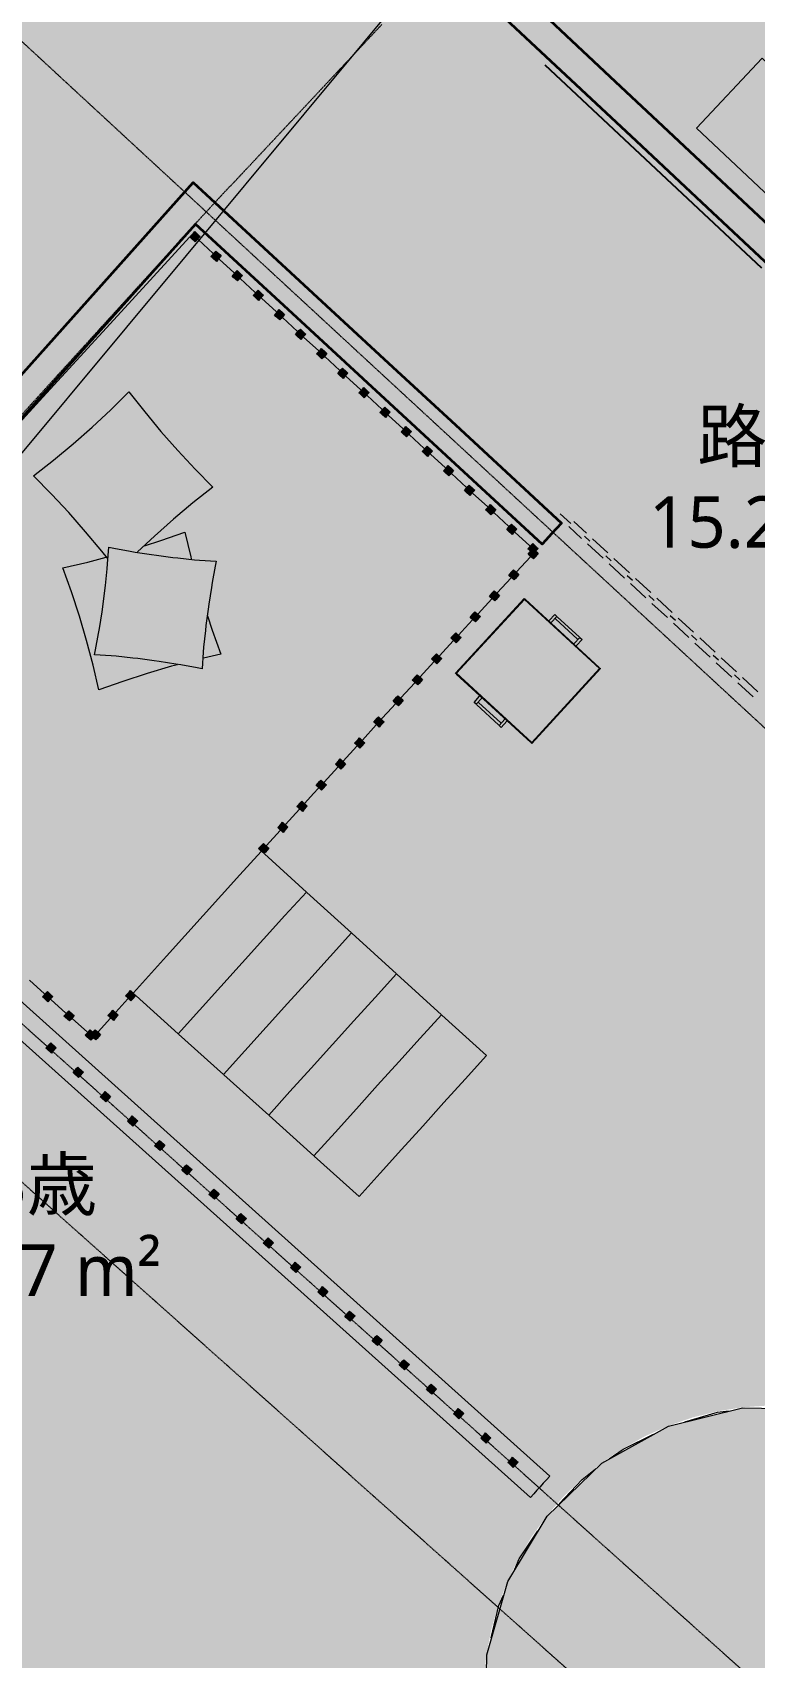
# Model space of a CAD drawing. Header units: millimetres. Extents: x -31757 to 121236, y -27283 to 63658.
# Drawn here: x 52747 to 55714, y 35405 to 42081 of the extents above; entities that cross this region are included whole.
import ezdxf

# ---------------------------------------------------------------- set-up
doc = ezdxf.new("R2010")
doc.units = ezdxf.units.MM
doc.linetypes.add('DASHDOT', pattern=[3.556, 2.54, -0.508, 0, -0.508])
doc.linetypes.add('PHANTOM', pattern=[6.35, 3.175, -0.635, 0.635, -0.635, 0.635, -0.635])
for name, color, linetype, lineweight in [('01_切断（構造・壁）', 7, 'Continuous', 35), ('02_切断（家具）', 8, 'Continuous', 18), ('06_部屋の色', 8, 'Continuous', 0), ('07_切断（建具）', 7, 'Continuous', 18), ('10_見えがかり', 7, 'Continuous', 13), ('11_見えがかり（家具）', 8, 'Continuous', 9), ('20_上部（屋根の外形・梁）', 8, 'PHANTOM', 9), ('40_通り芯', 1, 'DASHDOT', 9), ('50_寸法', 3, 'Continuous', 9), ('60_部屋名・面積', 7, 'Continuous', 13), ('70_断面の位置', 6, 'DASHDOT', 9)]:
    doc.layers.add(name, color=color, linetype=linetype, lineweight=lineweight)
doc.styles.add('JP', font='NotoSansCJKjp-Regular.otf')

msp = doc.modelspace()

# ---------------------------------------------------------------- hatches: boundary and pattern name
at = {"layer": '02_切断（家具）'}
for points in [[(53393.5, 41241.1), (53407.9, 41256.8), (53413.6, 41263), (53429.4, 41248.4), (53435.7, 41242.6), (53421.2, 41226.9), (53415.5, 41220.8), (53399.7, 41235.3)], [(53480.3, 41161), (53494.7, 41176.7), (53500.4, 41182.9), (53516.3, 41168.3), (53522.5, 41162.5), (53508, 41146.8), (53502.3, 41140.7), (53486.5, 41155.2)], [(53567.1, 41080.9), (53581.6, 41096.6), (53587.3, 41102.7), (53603.1, 41088.2), (53609.3, 41082.4), (53594.9, 41066.7), (53589.2, 41060.6), (53573.3, 41075.1)], [(53653.9, 41000.8), (53668.4, 41016.5), (53674.1, 41022.6), (53689.9, 41008), (53696.1, 41002.3), (53681.7, 40986.6), (53676, 40980.5), (53660.2, 40995)], [(53740.7, 40920.7), (53755.2, 40936.3), (53760.9, 40942.5), (53776.7, 40927.9), (53782.9, 40922.2), (53768.5, 40906.5), (53762.8, 40900.4), (53747, 40914.9)], [(53827.6, 40840.6), (53842, 40856.2), (53847.7, 40862.4), (53863.5, 40847.8), (53869.7, 40842.1), (53855.3, 40826.4), (53849.6, 40820.3), (53833.8, 40834.9)], [(53914.4, 40760.5), (53928.8, 40776.1), (53934.5, 40782.3), (53950.3, 40767.7), (53956.5, 40762), (53942.1, 40746.3), (53936.4, 40740.2), (53920.6, 40754.8)], [(54001.2, 40680.4), (54015.6, 40696), (54021.3, 40702.2), (54037.1, 40687.6), (54043.3, 40681.8), (54028.9, 40666.2), (54023.3, 40660.1), (54007.4, 40674.7)], [(54088, 40600.3), (54102.4, 40615.9), (54108.1, 40622.1), (54123.9, 40607.5), (54130.2, 40601.7), (54115.8, 40586.1), (54110.1, 40580), (54094.3, 40594.6)], [(54174.8, 40520.2), (54189.2, 40535.8), (54194.9, 40542), (54210.7, 40527.4), (54217, 40521.6), (54202.6, 40506), (54196.9, 40499.9), (54181.1, 40514.5)], [(54261.7, 40440.1), (54276, 40455.7), (54281.7, 40461.9), (54297.5, 40447.3), (54303.8, 40441.5), (54289.4, 40425.9), (54283.7, 40419.8), (54267.9, 40434.4)], [(54348.5, 40360), (54362.9, 40375.6), (54368.5, 40381.7), (54384.3, 40367.2), (54390.6, 40361.4), (54376.2, 40345.8), (54370.5, 40339.7), (54354.7, 40354.3)], [(54435.3, 40279.9), (54449.7, 40295.5), (54455.3, 40301.6), (54471.1, 40287), (54477.4, 40281.3), (54463, 40265.7), (54457.4, 40259.6), (54441.5, 40274.2)], [(54522.1, 40199.8), (54536.5, 40215.4), (54542.1, 40221.5), (54558, 40206.9), (54564.2, 40201.2), (54549.8, 40185.6), (54544.2, 40179.5), (54528.4, 40194.1)], [(54608.9, 40119.7), (54623.3, 40135.3), (54629, 40141.4), (54644.8, 40126.8), (54651, 40121.1), (54636.7, 40105.5), (54631, 40099.4), (54615.2, 40114)], [(54695.8, 40039.6), (54710.1, 40055.2), (54715.8, 40061.3), (54731.6, 40046.7), (54737.8, 40041), (54723.5, 40025.4), (54717.8, 40019.3), (54702, 40033.9)], [(53433.3, 39913.6), (53501.6, 39908.5), (53497.8, 39888.1), (53485, 39820.8), (53481.8, 39800.3), (53471, 39732.8), (53468.3, 39712.3), (53459.3, 39644.5), (53457.2, 39623.9), (53450.2, 39555.8), (53448.7, 39535.1), (53443.5, 39466.8), (53423.2, 39470.7), (53355.9, 39483.4), (53335.4, 39486.6), (53267.8, 39497.5), (53247.3, 39500.2), (53179.5, 39509.1), (53158.9, 39511.2), (53090.8, 39518.2), (53070.2, 39519.8), (53001.9, 39524.9), (53005.7, 39545.2), (53018.4, 39612.6), (53021.7, 39633), (53032.5, 39700.6), (53035.2, 39721.1), (53044.1, 39788.9), (53046.2, 39809.5), (53053.2, 39877.6), (53054.8, 39898.2), (53059.9, 39966.5), (53080.3, 39962.7), (53147.6, 39950), (53168.1, 39946.7), (53235.6, 39935.9), (53256.1, 39933.2), (53323.9, 39924.3), (53344.6, 39922.2), (53412.6, 39915.2)], [(54782.6, 39959.5), (54796.9, 39975.1), (54802.6, 39981.2), (54818.4, 39966.6), (54824.6, 39960.8), (54810.3, 39945.3), (54804.6, 39939.2), (54788.8, 39953.8)], [(54783.6, 39938.5), (54797.9, 39954.1), (54803.6, 39960.2), (54819.4, 39945.6), (54825.7, 39939.8), (54811.3, 39924.3), (54805.7, 39918.2), (54789.9, 39932.8)], [(54704.2, 39852.4), (54718.5, 39867.9), (54724.2, 39874), (54740, 39859.5), (54746.2, 39853.7), (54731.9, 39838.2), (54726.2, 39832), (54710.4, 39846.6)], [(54624.8, 39766.1), (54639.1, 39781.7), (54644.8, 39787.8), (54660.6, 39773.3), (54666.8, 39767.5), (54652.5, 39752), (54646.9, 39745.8), (54631, 39760.4)], [(54545.5, 39679.9), (54559.8, 39695.4), (54565.4, 39701.6), (54581.2, 39687), (54587.5, 39681.3), (54573.2, 39665.7), (54567.5, 39659.6), (54551.7, 39674.1)], [(54466.2, 39593.6), (54480.5, 39609.1), (54486.1, 39615.3), (54501.9, 39600.7), (54508.2, 39595), (54493.9, 39579.4), (54488.3, 39573.3), (54472.4, 39587.8)], [(54386.9, 39507.2), (54401.2, 39522.8), (54406.8, 39528.9), (54422.7, 39514.4), (54429, 39508.7), (54414.7, 39493.1), (54409, 39486.9), (54393.2, 39501.5)], [(54307.7, 39420.8), (54322, 39436.4), (54327.6, 39442.5), (54343.5, 39428), (54349.8, 39422.3), (54335.5, 39406.7), (54329.9, 39400.6), (54314, 39415.1)], [(54228.6, 39334.4), (54242.9, 39350), (54248.5, 39356.1), (54264.4, 39341.6), (54270.6, 39335.9), (54256.4, 39320.3), (54250.7, 39314.1), (54234.9, 39328.6)], [(54149.5, 39247.9), (54163.8, 39263.5), (54169.4, 39269.6), (54185.3, 39255.1), (54191.5, 39249.4), (54177.3, 39233.8), (54171.7, 39227.6), (54155.8, 39242.1)], [(54070.5, 39161.3), (54084.7, 39176.9), (54090.3, 39183.1), (54106.2, 39168.6), (54112.5, 39162.9), (54098.3, 39147.3), (54092.6, 39141.1), (54076.7, 39155.6)], [(53991.5, 39074.8), (54005.7, 39090.4), (54011.3, 39096.5), (54027.2, 39082), (54033.5, 39076.3), (54019.3, 39060.7), (54013.7, 39054.5), (53997.8, 39069)], [(53912.5, 38988.1), (53926.8, 39003.7), (53932.4, 39009.9), (53948.3, 38995.4), (53954.6, 38989.7), (53940.3, 38974.1), (53934.7, 38967.9), (53918.8, 38982.4)], [(53833.7, 38901.4), (53847.9, 38917.1), (53853.5, 38923.3), (53869.4, 38908.8), (53875.7, 38903.1), (53861.5, 38887.4), (53855.9, 38881.3), (53839.9, 38895.7)], [(53754.8, 38814.7), (53769, 38830.4), (53774.6, 38836.5), (53790.6, 38822.1), (53796.8, 38816.4), (53782.6, 38800.7), (53777, 38794.6), (53761.1, 38809)], [(53676, 38728), (53690.2, 38743.6), (53695.8, 38749.8), (53711.8, 38735.3), (53718.1, 38729.6), (53703.9, 38714), (53698.3, 38707.8), (53682.3, 38722.3)], [(52787.9, 38119.1), (52802.1, 38134.9), (52807.7, 38141.1), (52823.7, 38126.7), (52830, 38121), (52815.8, 38105.3), (52810.3, 38099.1), (52794.3, 38113.5)], [(53129.2, 38123), (53143.4, 38138.7), (53149, 38144.9), (53164.9, 38130.5), (53171.3, 38124.8), (53157.1, 38109.1), (53151.5, 38102.9), (53135.6, 38117.3)], [(52875.8, 38040.2), (52890, 38055.9), (52895.5, 38062.2), (52911.5, 38047.8), (52917.9, 38042.1), (52903.7, 38026.4), (52898.1, 38020.2), (52882.1, 38034.5)], [(53057, 38042.6), (53071.1, 38058.3), (53076.7, 38064.5), (53092.7, 38050.1), (53099, 38044.5), (53084.8, 38028.8), (53079.3, 38022.5), (53063.3, 38036.9)], [(52802, 37908.3), (52817.7, 37925.9), (52821.7, 37930.3), (52839.5, 37914.3), (52844, 37910.3), (52828.3, 37892.7), (52824.3, 37888.3), (52806.5, 37904.3)], [(52963.7, 37961.3), (52977.8, 37977), (52983.4, 37983.2), (52999.4, 37968.8), (53005.7, 37963.2), (52991.6, 37947.4), (52986, 37941.2), (52970, 37955.6)], [(52984.7, 37962.2), (52998.8, 37977.9), (53004.4, 37984.1), (53020.4, 37969.8), (53026.7, 37964.1), (53012.6, 37948.4), (53007, 37942.2), (52991, 37956.5)], [(52913.7, 37808.2), (52929.4, 37825.7), (52933.3, 37830.1), (52951.2, 37814.1), (52955.7, 37810.1), (52940, 37792.6), (52936, 37788.2), (52918.2, 37804.2)], [(53025.3, 37708), (53041, 37725.5), (53045, 37730), (53062.8, 37714), (53067.3, 37709.9), (53051.7, 37692.5), (53047.7, 37688), (53029.9, 37704)], [(53137, 37607.9), (53152.7, 37625.3), (53156.7, 37629.8), (53174.4, 37613.9), (53179, 37609.8), (53163.4, 37592.3), (53159.4, 37587.9), (53141.6, 37603.8)], [(53248.7, 37507.8), (53264.3, 37525.2), (53268.3, 37529.7), (53286.1, 37513.7), (53290.7, 37509.6), (53275.1, 37492.2), (53271, 37487.7), (53253.3, 37503.7)], [(53360.4, 37407.6), (53375.9, 37425), (53380, 37429.5), (53397.7, 37413.6), (53402.3, 37409.5), (53386.8, 37392.1), (53382.7, 37387.6), (53365, 37403.5)], [(53472, 37307.5), (53487.6, 37324.8), (53491.6, 37329.3), (53509.3, 37313.5), (53514, 37309.3), (53498.5, 37292), (53494.4, 37287.4), (53476.7, 37303.3)], [(53583.7, 37207.3), (53599.2, 37224.6), (53603.3, 37229.2), (53621, 37213.3), (53625.6, 37209.1), (53610.2, 37191.9), (53606.1, 37187.3), (53588.4, 37203.1)], [(53695.4, 37107.2), (53710.8, 37124.4), (53715, 37129), (53732.6, 37113.2), (53737.3, 37109), (53721.9, 37091.8), (53717.7, 37087.2), (53700.1, 37103)], [(53807.1, 37007.1), (53822.5, 37024.2), (53826.6, 37028.9), (53844.2, 37013.1), (53849, 37008.8), (53833.6, 36991.6), (53829.4, 36987), (53811.8, 37002.8)], [(53918.8, 36906.9), (53934.1, 36924), (53938.3, 36928.7), (53955.9, 36912.9), (53960.6, 36908.7), (53945.3, 36891.5), (53941.1, 36886.9), (53923.5, 36902.6)], [(54030.4, 36806.8), (54045.8, 36823.9), (54050, 36828.5), (54067.5, 36812.8), (54072.3, 36808.5), (54057, 36791.4), (54052.8, 36786.7), (54035.2, 36802.5)], [(54142.1, 36706.6), (54157.4, 36723.7), (54161.6, 36728.4), (54179.1, 36712.7), (54183.9, 36708.3), (54168.7, 36691.3), (54164.4, 36686.6), (54146.9, 36702.3)], [(54253.8, 36606.5), (54269, 36623.5), (54273.3, 36628.2), (54290.7, 36612.6), (54295.6, 36608.2), (54280.4, 36591.2), (54276.1, 36586.5), (54258.6, 36602.1)], [(54365.5, 36506.3), (54380.7, 36523.3), (54384.9, 36528.1), (54402.4, 36512.4), (54407.3, 36508), (54392.1, 36491.1), (54387.8, 36486.3), (54370.4, 36501.9)], [(54477.1, 36406.2), (54492.3, 36423.1), (54496.6, 36427.9), (54514, 36412.3), (54518.9, 36407.9), (54503.8, 36391), (54499.5, 36386.2), (54482.1, 36401.8)], [(54588.8, 36306.1), (54603.9, 36322.9), (54608.3, 36327.7), (54625.6, 36312.2), (54630.6, 36307.7), (54615.5, 36290.9), (54611.1, 36286), (54593.8, 36301.6)], [(54700.5, 36205.9), (54715.6, 36222.7), (54719.9, 36227.6), (54737.3, 36212), (54742.3, 36207.6), (54727.2, 36190.7), (54722.8, 36185.9), (54705.5, 36201.4)]]:
    msp.add_hatch(color=8, dxfattribs=at).paths.add_polyline_path(points)
at = {"layer": '06_部屋の色', "true_color": 0xe9dfcf}
h = msp.add_hatch(color=8, dxfattribs=at)
h.paths.add_polyline_path([(41967, 30769.9), (42314.6, 31207.1), (42442.1, 31367.5), (42919.4, 31963.3), (43398.9, 32557.4), (43880.6, 33149.6), (44200.1, 33539.4), (44364.6, 33740.1), (44850.7, 34328.8), (45339, 34915.7), (45829.5, 35500.7), (46124.6, 35850), (46124.6, 35850), (46187.5, 35924.5), (46189.4, 35922.9), (47685.5, 37666.6), (47984.4, 38015), (47986, 38016.8), (48081.6, 38128.3), (48082, 38128.8), (48082, 38128.8), (48096.8, 38145.5), (48132, 38185.3), (48163.8, 38221.3), (48181.6, 38241.4), (49656.3, 39910.2), (49971.3, 40266.5), (49972.9, 40268.4), (50069.9, 40378.2), (50070.1, 40378.4), (50070.1, 40378.4), (50070.1, 40378.4), (50070.1, 40378.4), (50080.6, 40389.9), (50127.9, 40441.9), (50171.4, 40489.7), (51670.7, 42137.1), (51990.9, 42488.8), (51992.5, 42490.6), (52091.3, 42599.2), (52092, 42599.9), (52107, 42615.9), (52194.3, 42709), (52632.9, 43177), (52741.3, 43292.6), (52764.2, 43317.1), (54144.9, 44790.2), (54145, 44790.3), (54145, 44790.3), (54145, 44790.3), (56061.8, 46776.3), (56226.3, 46946.8), (56230.2, 46950.8), (56618.9, 47342), (56654.5, 47377.8), (56650.6, 47381.6), (57157.8, 47894.8), (57696.5, 48435.7), (58061.1, 48798.7), (58063.8, 48795.9), (58320.8, 49054.5), (58346.9, 49080.8), (58347.1, 49080.9), (60377.4, 51065), (60490.8, 51175.8), (60494.6, 51179.5), (60494.6, 51179.5), (60494.6, 51179.5), (60613.4, 51292.3), (60817.3, 51485.7), (60930.2, 51592.9), (60928.6, 51594.6), (61146.4, 51801.3), (61148, 51799.6), (61657.7, 52283.3), (61656.1, 52285), (62561.4, 53144.2), (62563, 53142.5), (62607.4, 53184.6), (62933.8, 52835.9), (62999, 52897.7), (62999, 52897.7), (62999, 52897.7), (62999, 52897.7), (63065.1, 52958.6), (62739, 53307.7), (62783.8, 53349), (62782.2, 53350.7), (64436.6, 54875.3), (64438.2, 54873.6), (64814.7, 55220.6), (64813.1, 55222.3), (64879.7, 55283), (66089.8, 53950.5), (65530.5, 53440.7), (64973.1, 52928.8), (64417.6, 52414.9), (63901.5, 51933.8), (63312.5, 51380.9), (62762.8, 50860.8), (62215, 50338.6), (61741.6, 49884), (61125.3, 49288.2), (60583.5, 48760), (60043.5, 48229.8), (59613.5, 47804.2), (58969.6, 47163.3), (58435.6, 46627), (57903.7, 46088.8), (57514.5, 45692.1), (57514.5, 45692.1), (57373.7, 45548.6), (56845.7, 45006.5), (56319.8, 44462.4), (55795.9, 43916.3), (55448, 43550.9), (55448, 43550.9), (55274, 43368.3), (54754.2, 42818.3), (54236.4, 42266.4), (53720.7, 41712.6), (53416.5, 41383.5), (53207, 41156.9), (52695.5, 40599.3), (52186, 40039.7), (51678.5, 39478.3), (51412.1, 39181.3), (51173.2, 38915), (50670, 38349.8), (50168.8, 37782.8), (49669.8, 37213.9), (49441.5, 36951.6), (49172.9, 36643.1), (48678.2, 36070.5), (48185.5, 35496.1), (47695.1, 34919.8), (47499.2, 34687.9), (47206.7, 34341.7), (46720.5, 33761.8), (46236.5, 33180.1), (45754.6, 32596.6), (45594.7, 32401.5), (45274.9, 32011.3), (44797.4, 31424.2), (44322.1, 30835.3), (43849, 30244.7), (43725.8, 30089.7), (43378.1, 29652.3), (43230, 29464.6), (42762.1, 29834.3), (42719.6, 29861.2), (42671.4, 29880.8), (42618.5, 29894.4), (42561.8, 29903), (42502.3, 29908.1), (42440.8, 29910.8), (42316.3, 29914), (42255.1, 29917.1), (42191.6, 29917.1), (42122.8, 29910.5), (42050.8, 29899.7), (41904.4, 29875.1), (41833.8, 29866.1), (41767.4, 29862.5), (41707.2, 29866.6), (41654.9, 29881), (41607.5, 29901.7), (41560.8, 29923.2), (41515.3, 29946.1), (41471, 29970.7), (41428.5, 29997.5), (41387.9, 30026.5), (40498.9, 28893.5), (41023.5, 29569.3), (41494.1, 30170.5)])
h.paths.add_polyline_path([(46390.4, 35759.4), (46284.4, 35849), (46279.2, 35843), (46218.2, 35770.8), (46335.8, 35671.4), (46341.8, 35678.4), (46402, 35749.6)], flags=0)
for points in [[(62128.1, 33329.2), (52090.4, 42600.1), (54143.9, 44791.1), (64044.9, 35374.3), (63086.5, 34351.7), (63112, 34327.8), (62153.8, 33305.4)], [(52090.4, 42600.1), (62128.1, 33329.2), (61184.7, 32292.7), (61210.6, 32269.2), (60267.5, 31232.9), (60241.4, 31256.3), (56694.5, 34437.3), (56741.1, 34490.9), (56802.8, 34575.7), (56856.7, 34665.5), (56902.7, 34759.8), (56940.3, 34857.6), (56969.2, 34958.4), (56989.2, 35061.3), (57000.1, 35165.5), (57001.9, 35270.4), (56994.6, 35374.9), (56978.2, 35478.5), (56952.9, 35580.2), (56918.7, 35679.3), (56876.1, 35775.1), (56825.3, 35866.8), (56766.7, 35953.7), (56700.7, 36035.1), (56627.9, 36110.5), (56548.8, 36179.3), (56463.9, 36240.9), (56374.1, 36294.9), (56279.9, 36340.9), (56182, 36378.5), (56081.2, 36407.3), (55978.3, 36427.4), (55874.1, 36438.3), (55769.3, 36440.1), (55664.7, 36432.8), (55561.1, 36416.4), (55459.4, 36391.1), (55360.3, 36356.9), (55264.5, 36314.3), (55172.9, 36263.5), (55086, 36204.9), (55004.5, 36138.9), (54929.1, 36066.1), (54906.9, 36040.5), (50069.1, 40379.3)], [(53867.9, 41871.1), (54057.7, 42075), (54158.8, 42183.4), (54265.8, 42297.8), (54336.9, 42373.8), (54393.3, 42434.1), (54425.8, 42468.8), (55994.5, 40998.5), (56008, 41012.8), (56021.4, 41027.2), (56034.8, 41041.5), (56764.2, 40357.4), (56750.9, 40343.2), (56737.5, 40328.9), (56724.2, 40314.7), (56906.6, 40143.7), (59360.4, 39829.4), (62983.4, 36383.6), (62806.8, 36197.7), (62778.9, 36168.3), (62676.7, 36060.4), (62574.6, 35952.4), (62472.5, 35844.4), (62406.8, 35774.6), (62013.9, 35356.8), (58365.8, 38776), (55911.6, 39072.1), (53412.8, 41380), (53524, 41500.2), (53625.5, 41610), (53732, 41724.8), (53838.6, 41839.6)], [(50069.1, 40379.3), (54906.9, 36040.5), (54860.3, 35986.9), (54798.7, 35902.1), (54744.7, 35812.3), (54698.7, 35718.1), (54661.2, 35620.2), (54632.3, 35519.4), (54612.3, 35416.5), (54601.3, 35312.3), (54599.5, 35207.5), (54606.8, 35102.9), (54623.2, 34999.3), (54648.6, 34897.6), (54682.7, 34798.5), (54725.3, 34702.7), (54776.1, 34611.1), (54834.8, 34524.1), (54900.7, 34442.7), (54973.6, 34367.3), (55052.7, 34298.5), (55137.5, 34236.9), (55227.3, 34182.9), (55321.6, 34136.9), (55419.4, 34099.4), (55520.2, 34070.5), (55623.1, 34050.5), (55727.4, 34039.5), (55832.2, 34037.7), (55936.7, 34045), (56040.3, 34061.4), (56142, 34086.7), (56241.1, 34120.9), (56336.9, 34163.5), (56428.6, 34214.3), (56515.5, 34273), (56597, 34338.9), (56672.4, 34411.8), (56694.5, 34437.3), (60241.4, 31256.3), (59313.4, 30206.1), (59339.6, 30182.9), (58411.7, 29133), (48080.6, 38129.2)]]:
    msp.add_hatch(color=8, dxfattribs=at).paths.add_polyline_path(points)
at = {"layer": '06_部屋の色', "true_color": 0xd9d3ec}
msp.add_hatch(color=8, dxfattribs=at).paths.add_polyline_path([(54935.6, 43011.1), (55447.4, 43551.3), (56896.6, 42172.9), (56389.8, 41638.1), (55885, 41101.4), (54425.7, 42469.1)])
at = {"layer": '06_部屋の色', "true_color": 0x9fcb84}
h = msp.add_hatch(color=8, dxfattribs=at)
h.paths.add_polyline_path([(50264, 37890.7), (50471.4, 38125.6), (50679.1, 38360.2), (50887.3, 38594.4), (51095.8, 38828.3), (51304.6, 39061.9), (51408.5, 39177.8), (51513.8, 39295.2), (51723.4, 39528.1), (51933.3, 39760.7), (52143.6, 39993), (52354.2, 40225), (52565.2, 40456.7), (52776.6, 40688), (52988.3, 40919), (53200.4, 41149.7), (53412.8, 41380), (59946.6, 35345.3), (61052.7, 34323.6), (60851.1, 34105.1), (60649.9, 33886.2), (60449, 33667), (60248.5, 33447.5), (60048.2, 33227.7), (59848.4, 33007.6), (59648.8, 32787.2), (59449.6, 32566.4), (59250.8, 32345.4), (59154.2, 32237.7), (59150.9, 32234), (59052.3, 32124.1), (58854.1, 31902.4), (58656.3, 31680.5), (58458.8, 31458.2), (58261.6, 31235.6), (58064.8, 31012.8), (57868.4, 30789.6), (57672.3, 30566.1), (57476.5, 30342.4), (57281.1, 30118.3), (53359.5, 33533.2), (49438, 36948), (49643.9, 37184.2), (49850.2, 37420), (50056.9, 37655.5)])
h.paths.add_polyline_path([(54860.3, 35986.9), (54798.7, 35902.1), (54744.7, 35812.3), (54698.7, 35718.1), (54661.2, 35620.2), (54632.3, 35519.4), (54612.3, 35416.5), (54601.3, 35312.3), (54599.5, 35207.5), (54606.8, 35102.9), (54623.2, 34999.3), (54648.6, 34897.6), (54682.7, 34798.5), (54725.3, 34702.7), (54776.1, 34611.1), (54834.8, 34524.1), (54900.7, 34442.7), (54973.6, 34367.3), (55052.7, 34298.5), (55137.5, 34236.9), (55227.3, 34182.9), (55321.6, 34136.9), (55419.4, 34099.4), (55520.2, 34070.5), (55623.1, 34050.5), (55727.4, 34039.5), (55832.2, 34037.7), (55936.7, 34045), (56040.3, 34061.4), (56142, 34086.7), (56241.1, 34120.9), (56336.9, 34163.5), (56428.6, 34214.3), (56515.5, 34273), (56597, 34338.9), (56672.4, 34411.8), (56694.4, 34437.1), (56741.1, 34490.9), (56802.8, 34575.7), (56856.7, 34665.5), (56902.7, 34759.8), (56940.3, 34857.6), (56969.2, 34958.4), (56989.2, 35061.3), (57000.1, 35165.5), (57001.9, 35270.4), (56994.6, 35374.9), (56978.2, 35478.5), (56952.9, 35580.2), (56918.7, 35679.3), (56876.1, 35775.1), (56825.3, 35866.8), (56766.7, 35953.7), (56700.7, 36035.1), (56627.9, 36110.5), (56548.8, 36179.3), (56463.9, 36240.9), (56374.1, 36294.9), (56279.9, 36340.9), (56182, 36378.5), (56081.2, 36407.3), (55978.3, 36427.4), (55874.1, 36438.3), (55769.3, 36440.1), (55664.7, 36432.8), (55561.1, 36416.4), (55459.4, 36391.1), (55360.3, 36356.9), (55264.5, 36314.3), (55172.9, 36263.5), (55086, 36204.9), (55004.5, 36138.9), (54929.1, 36066.1), (54906.8, 36040.4)], flags=0)
msp.add_hatch(color=8, dxfattribs=at).paths.add_polyline_path([(55087, 36203.2), (55361, 36355.1), (55665, 36430.9), (55978.2, 36425.4), (56279.3, 36339.1), (56547.8, 36177.7), (56765.5, 35952.4), (56917.3, 35678.4), (56993.1, 35374.5), (56987.7, 35061.2), (56901.3, 34760.1), (56740, 34491.6), (56514.6, 34274), (56240.6, 34122.1), (55936.7, 34046.3), (55623.5, 34051.8), (55322.3, 34138.1), (55053.8, 34299.5), (54836.2, 34524.8), (54684.3, 34798.8), (54608.5, 35102.8), (54614, 35416), (54700.4, 35717.1), (54861.7, 35985.6)])

# ---------------------------------------------------------------- linework, layer by layer
at = {"layer": '01_切断（構造・壁）'}
for points in [[(55887.8, 41016.8), (55497.9, 41382.1), (55228.7, 41634.3), (54340.6, 42466.2)], [(54510.8, 42472), (55119.9, 41900.8), (55119.9, 41900.8)], [(55119.9, 41900.8), (55882.2, 41186), (56107, 41425), (56346.2, 41679.3), (56592.2, 41938.8), (56765.7, 42122)], [(52604.9, 40569), (53407.7, 41464.2), (53478.2, 41399.1), (54227.4, 40706.8), (54484.7, 40469), (54921.3, 40065.5), (54921.3, 40065.5), (54921.3, 40065.5), (54880, 40020.8), (54856.1, 39994.9), (54841.3, 39978.9), (54841.3, 39978.9), (54841.3, 39978.9), (54664.1, 40142.4), (54105.9, 40657.7), (53815, 40926.2), (53416.4, 41294.2), (51956.7, 39666.5), (50420, 37953.1), (49523.8, 36953.8), (53637.3, 33369.7)]]:
    msp.add_lwpolyline(points, dxfattribs=at)
at = {"layer": '02_切断（家具）'}
for points in [[(53393.5, 41241.1), (53407.9, 41256.8), (53413.6, 41263), (53429.4, 41248.4), (53435.7, 41242.6), (53421.2, 41226.9), (53415.5, 41220.8), (53399.7, 41235.3), (53393.5, 41241.1)], [(53480.3, 41161), (53494.7, 41176.7), (53500.4, 41182.9), (53516.3, 41168.3), (53522.5, 41162.5), (53508, 41146.8), (53502.3, 41140.7), (53486.5, 41155.2), (53480.3, 41161)], [(53567.1, 41080.9), (53581.6, 41096.6), (53587.3, 41102.7), (53603.1, 41088.2), (53609.3, 41082.4), (53594.9, 41066.7), (53589.2, 41060.6), (53573.3, 41075.1), (53567.1, 41080.9)], [(53653.9, 41000.8), (53668.4, 41016.5), (53674.1, 41022.6), (53689.9, 41008), (53696.1, 41002.3), (53681.7, 40986.6), (53676, 40980.5), (53660.2, 40995), (53653.9, 41000.8)], [(53740.7, 40920.7), (53755.2, 40936.3), (53760.9, 40942.5), (53776.7, 40927.9), (53782.9, 40922.2), (53768.5, 40906.5), (53762.8, 40900.4), (53747, 40914.9), (53740.7, 40920.7)], [(53827.6, 40840.6), (53842, 40856.2), (53847.7, 40862.4), (53863.5, 40847.8), (53869.7, 40842.1), (53855.3, 40826.4), (53849.6, 40820.3), (53833.8, 40834.9), (53827.6, 40840.6)], [(53914.4, 40760.5), (53928.8, 40776.1), (53934.5, 40782.3), (53950.3, 40767.7), (53956.5, 40762), (53942.1, 40746.3), (53936.4, 40740.2), (53920.6, 40754.8), (53914.4, 40760.5)], [(54001.2, 40680.4), (54015.6, 40696), (54021.3, 40702.2), (54037.1, 40687.6), (54043.3, 40681.8), (54028.9, 40666.2), (54023.3, 40660.1), (54007.4, 40674.7), (54001.2, 40680.4)], [(54088, 40600.3), (54102.4, 40615.9), (54108.1, 40622.1), (54123.9, 40607.5), (54130.2, 40601.7), (54115.8, 40586.1), (54110.1, 40580), (54094.3, 40594.6), (54088, 40600.3)], [(54174.8, 40520.2), (54189.2, 40535.8), (54194.9, 40542), (54210.7, 40527.4), (54217, 40521.6), (54202.6, 40506), (54196.9, 40499.9), (54181.1, 40514.5), (54174.8, 40520.2)], [(54261.7, 40440.1), (54276, 40455.7), (54281.7, 40461.9), (54297.5, 40447.3), (54303.8, 40441.5), (54289.4, 40425.9), (54283.7, 40419.8), (54267.9, 40434.4), (54261.7, 40440.1)], [(54348.5, 40360), (54362.9, 40375.6), (54368.5, 40381.7), (54384.3, 40367.2), (54390.6, 40361.4), (54376.2, 40345.8), (54370.5, 40339.7), (54354.7, 40354.3), (54348.5, 40360)], [(54435.3, 40279.9), (54449.7, 40295.5), (54455.3, 40301.6), (54471.1, 40287), (54477.4, 40281.3), (54463, 40265.7), (54457.4, 40259.6), (54441.5, 40274.2), (54435.3, 40279.9)], [(54522.1, 40199.8), (54536.5, 40215.4), (54542.1, 40221.5), (54558, 40206.9), (54564.2, 40201.2), (54549.8, 40185.6), (54544.2, 40179.5), (54528.4, 40194.1), (54522.1, 40199.8)], [(54608.9, 40119.7), (54623.3, 40135.3), (54629, 40141.4), (54644.8, 40126.8), (54651, 40121.1), (54636.7, 40105.5), (54631, 40099.4), (54615.2, 40114), (54608.9, 40119.7)], [(54695.8, 40039.6), (54710.1, 40055.2), (54715.8, 40061.3), (54731.6, 40046.7), (54737.8, 40041), (54723.5, 40025.4), (54717.8, 40019.3), (54702, 40033.9), (54695.8, 40039.6)], [(53433.3, 39913.6), (53501.6, 39908.5), (53497.8, 39888.1), (53485, 39820.8), (53481.8, 39800.3), (53471, 39732.8), (53468.3, 39712.3), (53459.3, 39644.5), (53457.2, 39623.9), (53450.2, 39555.8), (53448.7, 39535.1), (53443.5, 39466.8), (53423.2, 39470.7), (53355.9, 39483.4), (53335.4, 39486.6), (53267.8, 39497.5), (53247.3, 39500.2), (53179.5, 39509.1), (53158.9, 39511.2), (53090.8, 39518.2), (53070.2, 39519.8), (53001.9, 39524.9), (53005.7, 39545.2), (53018.4, 39612.6), (53021.7, 39633), (53032.5, 39700.6), (53035.2, 39721.1), (53044.1, 39788.9), (53046.2, 39809.5), (53053.2, 39877.6), (53054.8, 39898.2), (53059.9, 39966.5), (53080.3, 39962.7), (53147.6, 39950), (53168.1, 39946.7), (53235.6, 39935.9), (53256.1, 39933.2), (53323.9, 39924.3), (53344.6, 39922.2), (53412.6, 39915.2), (53433.3, 39913.6)], [(54782.6, 39959.5), (54796.9, 39975.1), (54802.6, 39981.2), (54818.4, 39966.6), (54824.6, 39960.8), (54810.3, 39945.3), (54804.6, 39939.2), (54788.8, 39953.8), (54782.6, 39959.5)], [(54783.6, 39938.5), (54797.9, 39954.1), (54803.6, 39960.2), (54819.4, 39945.6), (54825.7, 39939.8), (54811.3, 39924.3), (54805.7, 39918.2), (54789.9, 39932.8), (54783.6, 39938.5)], [(54704.2, 39852.4), (54718.5, 39867.9), (54724.2, 39874), (54740, 39859.5), (54746.2, 39853.7), (54731.9, 39838.2), (54726.2, 39832), (54710.4, 39846.6), (54704.2, 39852.4)], [(54624.8, 39766.1), (54639.1, 39781.7), (54644.8, 39787.8), (54660.6, 39773.3), (54666.8, 39767.5), (54652.5, 39752), (54646.9, 39745.8), (54631, 39760.4), (54624.8, 39766.1)], [(54545.5, 39679.9), (54559.8, 39695.4), (54565.4, 39701.6), (54581.2, 39687), (54587.5, 39681.3), (54573.2, 39665.7), (54567.5, 39659.6), (54551.7, 39674.1), (54545.5, 39679.9)], [(54466.2, 39593.6), (54480.5, 39609.1), (54486.1, 39615.3), (54501.9, 39600.7), (54508.2, 39595), (54493.9, 39579.4), (54488.3, 39573.3), (54472.4, 39587.8), (54466.2, 39593.6)], [(54386.9, 39507.2), (54401.2, 39522.8), (54406.8, 39528.9), (54422.7, 39514.4), (54429, 39508.7), (54414.7, 39493.1), (54409, 39486.9), (54393.2, 39501.5), (54386.9, 39507.2)], [(54307.7, 39420.8), (54322, 39436.4), (54327.6, 39442.5), (54343.5, 39428), (54349.8, 39422.3), (54335.5, 39406.7), (54329.9, 39400.6), (54314, 39415.1), (54307.7, 39420.8)], [(54228.6, 39334.4), (54242.9, 39350), (54248.5, 39356.1), (54264.4, 39341.6), (54270.6, 39335.9), (54256.4, 39320.3), (54250.7, 39314.1), (54234.9, 39328.6), (54228.6, 39334.4)], [(54149.5, 39247.9), (54163.8, 39263.5), (54169.4, 39269.6), (54185.3, 39255.1), (54191.5, 39249.4), (54177.3, 39233.8), (54171.7, 39227.6), (54155.8, 39242.1), (54149.5, 39247.9)], [(54070.5, 39161.3), (54084.7, 39176.9), (54090.3, 39183.1), (54106.2, 39168.6), (54112.5, 39162.9), (54098.3, 39147.3), (54092.6, 39141.1), (54076.7, 39155.6), (54070.5, 39161.3)], [(53991.5, 39074.8), (54005.7, 39090.4), (54011.3, 39096.5), (54027.2, 39082), (54033.5, 39076.3), (54019.3, 39060.7), (54013.7, 39054.5), (53997.8, 39069), (53991.5, 39074.8)], [(53912.5, 38988.1), (53926.8, 39003.7), (53932.4, 39009.9), (53948.3, 38995.4), (53954.6, 38989.7), (53940.3, 38974.1), (53934.7, 38967.9), (53918.8, 38982.4), (53912.5, 38988.1)], [(53833.7, 38901.4), (53847.9, 38917.1), (53853.5, 38923.3), (53869.4, 38908.8), (53875.7, 38903.1), (53861.5, 38887.4), (53855.9, 38881.3), (53839.9, 38895.7), (53833.7, 38901.4)], [(53754.8, 38814.7), (53769, 38830.4), (53774.6, 38836.5), (53790.6, 38822.1), (53796.8, 38816.4), (53782.6, 38800.7), (53777, 38794.6), (53761.1, 38809), (53754.8, 38814.7)], [(53676, 38728), (53690.2, 38743.6), (53695.8, 38749.8), (53711.8, 38735.3), (53718.1, 38729.6), (53703.9, 38714), (53698.3, 38707.8), (53682.3, 38722.3), (53676, 38728)], [(52787.9, 38119.1), (52802.1, 38134.9), (52807.7, 38141.1), (52823.7, 38126.7), (52830, 38121), (52815.8, 38105.3), (52810.3, 38099.1), (52794.3, 38113.5), (52787.9, 38119.1)], [(53129.2, 38123), (53143.4, 38138.7), (53149, 38144.9), (53164.9, 38130.5), (53171.3, 38124.8), (53157.1, 38109.1), (53151.5, 38102.9), (53135.6, 38117.3), (53129.2, 38123)], [(52875.8, 38040.2), (52890, 38055.9), (52895.5, 38062.2), (52911.5, 38047.8), (52917.9, 38042.1), (52903.7, 38026.4), (52898.1, 38020.2), (52882.1, 38034.5), (52875.8, 38040.2)], [(53057, 38042.6), (53071.1, 38058.3), (53076.7, 38064.5), (53092.7, 38050.1), (53099, 38044.5), (53084.8, 38028.8), (53079.3, 38022.5), (53063.3, 38036.9), (53057, 38042.6)], [(52802, 37908.3), (52817.7, 37925.9), (52821.7, 37930.3), (52839.5, 37914.3), (52844, 37910.3), (52828.3, 37892.7), (52824.3, 37888.3), (52806.5, 37904.3), (52802, 37908.3)], [(52963.7, 37961.3), (52977.8, 37977), (52983.4, 37983.2), (52999.4, 37968.8), (53005.7, 37963.2), (52991.6, 37947.4), (52986, 37941.2), (52970, 37955.6), (52963.7, 37961.3)], [(52984.7, 37962.2), (52998.8, 37977.9), (53004.4, 37984.1), (53020.4, 37969.8), (53026.7, 37964.1), (53012.6, 37948.4), (53007, 37942.2), (52991, 37956.5), (52984.7, 37962.2)], [(52913.7, 37808.2), (52929.4, 37825.7), (52933.3, 37830.1), (52951.2, 37814.1), (52955.7, 37810.1), (52940, 37792.6), (52936, 37788.2), (52918.2, 37804.2), (52913.7, 37808.2)], [(53025.3, 37708), (53041, 37725.5), (53045, 37730), (53062.8, 37714), (53067.3, 37709.9), (53051.7, 37692.5), (53047.7, 37688), (53029.9, 37704), (53025.3, 37708)], [(53137, 37607.9), (53152.7, 37625.3), (53156.7, 37629.8), (53174.4, 37613.9), (53179, 37609.8), (53163.4, 37592.3), (53159.4, 37587.9), (53141.6, 37603.8), (53137, 37607.9)], [(53248.7, 37507.8), (53264.3, 37525.2), (53268.3, 37529.7), (53286.1, 37513.7), (53290.7, 37509.6), (53275.1, 37492.2), (53271, 37487.7), (53253.3, 37503.7), (53248.7, 37507.8)], [(53360.4, 37407.6), (53375.9, 37425), (53380, 37429.5), (53397.7, 37413.6), (53402.3, 37409.5), (53386.8, 37392.1), (53382.7, 37387.6), (53365, 37403.5), (53360.4, 37407.6)], [(53472, 37307.5), (53487.6, 37324.8), (53491.6, 37329.3), (53509.3, 37313.5), (53514, 37309.3), (53498.5, 37292), (53494.4, 37287.4), (53476.7, 37303.3), (53472, 37307.5)], [(53583.7, 37207.3), (53599.2, 37224.6), (53603.3, 37229.2), (53621, 37213.3), (53625.6, 37209.1), (53610.2, 37191.9), (53606.1, 37187.3), (53588.4, 37203.1), (53583.7, 37207.3)], [(53695.4, 37107.2), (53710.8, 37124.4), (53715, 37129), (53732.6, 37113.2), (53737.3, 37109), (53721.9, 37091.8), (53717.7, 37087.2), (53700.1, 37103), (53695.4, 37107.2)], [(53807.1, 37007.1), (53822.5, 37024.2), (53826.6, 37028.9), (53844.2, 37013.1), (53849, 37008.8), (53833.6, 36991.6), (53829.4, 36987), (53811.8, 37002.8), (53807.1, 37007.1)], [(53918.8, 36906.9), (53934.1, 36924), (53938.3, 36928.7), (53955.9, 36912.9), (53960.6, 36908.7), (53945.3, 36891.5), (53941.1, 36886.9), (53923.5, 36902.6), (53918.8, 36906.9)], [(54030.4, 36806.8), (54045.8, 36823.9), (54050, 36828.5), (54067.5, 36812.8), (54072.3, 36808.5), (54057, 36791.4), (54052.8, 36786.7), (54035.2, 36802.5), (54030.4, 36806.8)], [(54142.1, 36706.6), (54157.4, 36723.7), (54161.6, 36728.4), (54179.1, 36712.7), (54183.9, 36708.3), (54168.7, 36691.3), (54164.4, 36686.6), (54146.9, 36702.3), (54142.1, 36706.6)], [(54253.8, 36606.5), (54269, 36623.5), (54273.3, 36628.2), (54290.7, 36612.6), (54295.6, 36608.2), (54280.4, 36591.2), (54276.1, 36586.5), (54258.6, 36602.1), (54253.8, 36606.5)], [(54365.5, 36506.3), (54380.7, 36523.3), (54384.9, 36528.1), (54402.4, 36512.4), (54407.3, 36508), (54392.1, 36491.1), (54387.8, 36486.3), (54370.4, 36501.9), (54365.5, 36506.3)], [(54477.1, 36406.2), (54492.3, 36423.1), (54496.6, 36427.9), (54514, 36412.3), (54518.9, 36407.9), (54503.8, 36391), (54499.5, 36386.2), (54482.1, 36401.8), (54477.1, 36406.2)], [(54588.8, 36306.1), (54603.9, 36322.9), (54608.3, 36327.7), (54625.6, 36312.2), (54630.6, 36307.7), (54615.5, 36290.9), (54611.1, 36286), (54593.8, 36301.6), (54588.8, 36306.1)], [(54700.5, 36205.9), (54715.6, 36222.7), (54719.9, 36227.6), (54737.3, 36212), (54742.3, 36207.6), (54727.2, 36190.7), (54722.8, 36185.9), (54705.5, 36201.4), (54700.5, 36205.9)]]:
    msp.add_lwpolyline(points, dxfattribs=at)
at = {"layer": '07_切断（建具）'}
for points in [[(54960, 40063.2), (54915.9, 40103.9)], [(55015, 40012.3), (55037.1, 39991.9)], [(55103.2, 39930.8), (55125.2, 39910.4)], [(55213.3, 39829), (55191.3, 39849.3)], [(55279.4, 39767.9), (55301.4, 39747.5)], [(55367.5, 39686.4), (55389.6, 39666.1)], [(55455.6, 39605), (55477.7, 39584.6)], [(55543.8, 39523.5), (55565.8, 39503.2)], [(55631.9, 39442.1), (55653.9, 39421.7)]]:
    msp.add_lwpolyline(points, dxfattribs=at)
at = {"layer": '10_見えがかり'}
for points in [[(54971.4, 40072.6), (55023.6, 40024.4)], [(55003.6, 40002.8), (54951.4, 40051)], [(55048.5, 40001.4), (55111.7, 39943)], [(55091.7, 39921.4), (55028.5, 39979.7)], [(55179.8, 39839.9), (55116.7, 39898.3)], [(55136.7, 39919.9), (55199.8, 39861.5)], [(55268, 39758.5), (55204.8, 39816.8)], [(55224.8, 39838.4), (55287.9, 39780)], [(55356.1, 39677), (55292.9, 39735.4)], [(55312.9, 39757), (55376, 39698.6)], [(55401, 39675.5), (55464.1, 39617.1)], [(55444.2, 39595.6), (55381, 39653.9)], [(55489.1, 39594), (55552.3, 39535.7)], [(55532.3, 39514.1), (55469.2, 39572.5)], [(55620.5, 39432.7), (55557.3, 39491)], [(55577.2, 39512.6), (55640.4, 39454.2)], [(55708.6, 39351.2), (55645.4, 39409.6)], [(55665.3, 39431.1), (55728.5, 39372.7)], [(55428.1, 36373.9), (55561.7, 36413.5), (55608, 36418.8)], [(55116.6, 36221.9), (55174.4, 36260.9), (55299.1, 36323.1)], [(54910.9, 36035.9), (55006.5, 36136.6), (55060.5, 36180.4)], [(54747.3, 35810.9), (54823.4, 35925.8)], [(54729, 35768.6), (54747.3, 35810.9)], [(54632.1, 35486.5), (54664, 35619.2), (54682.2, 35661.1)]]:
    msp.add_lwpolyline(points, dxfattribs=at)
at = {"layer": '11_見えがかり（家具）'}
for points in [[(55940.8, 41251.1), (55475.4, 41687.9), (55745.5, 41975.2), (56210.5, 41537.1)], [(52285.8, 40030.5), (52482.1, 40246.7), (52788.5, 40582.5), (53095.7, 40917.6), (53392.1, 41239.6)], [(53427.1, 41230.3), (53488.9, 41173.3)], [(53513.9, 41150.2), (53575.7, 41093.2)], [(53600.7, 41070.1), (53662.5, 41013.1)], [(53687.5, 40990), (53749.3, 40933)], [(53774.3, 40909.9), (53836.2, 40852.9)], [(53861.1, 40829.8), (53923, 40772.8)], [(53948, 40749.7), (54009.8, 40692.7)], [(54034.8, 40669.6), (54096.6, 40612.6)], [(52992.1, 40460), (53068.6, 40531.3), (53143.1, 40604.8), (53207.8, 40522.5), (53274.7, 40442.2), (53343.7, 40363.8), (53415, 40287.4), (53488.5, 40212.9), (53406.2, 40148.2), (53325.9, 40081.3), (53247.5, 40012.2), (53177.8, 39947.2)], [(54121.6, 40589.5), (54183.4, 40532.4)], [(53054.5, 39921), (53031.9, 39949.7), (52965, 40030), (52895.9, 40108.4), (52824.6, 40184.9), (52751.2, 40259.4), (52833.4, 40324.1), (52913.7, 40391), (52992.1, 40460)], [(54208.4, 40509.4), (54270.2, 40452.3)], [(54295.2, 40429.3), (54357, 40372.2)], [(54382, 40349.2), (54443.9, 40292.1)], [(54468.8, 40269.1), (54530.7, 40212)], [(54555.7, 40189), (54617.5, 40131.9)], [(54642.5, 40108.9), (54704.3, 40051.8)], [(53207.2, 39971.9), (53274.4, 39993.7), (53373, 40028.9), (53396.9, 39927), (53399.1, 39918.6)], [(54729.3, 40028.8), (54791.1, 39971.7)], [(52871.9, 39881.3), (52973.7, 39905.2), (53048.8, 39925)], [(54793.3, 39926.9), (54736.6, 39865.3)], [(53342, 39483.6), (53317.6, 39477.1), (53217.4, 39447.6), (53118, 39415.3), (53019.4, 39380.2), (52995.5, 39482.1), (52968.8, 39583.1), (52939.3, 39683.3), (52907, 39782.7), (52871.9, 39881.3)], [(54713.9, 39840.6), (54657.2, 39779.1)], [(54485, 39448.5), (54768.1, 39756.4), (54770.3, 39754.4), (54769.7, 39753.7)], [(54489.2, 39448.6), (54768.3, 39752.2), (55077.2, 39467.7), (54798.7, 39164.7), (54489.2, 39448.6)], [(54634.6, 39754.4), (54577.9, 39692.8)], [(54771.8, 39753.1), (55077.8, 39471.2)], [(53466.6, 39684.3), (53485.4, 39626.3), (53520.6, 39527.7), (53448.9, 39510.9)], [(54555.2, 39668.2), (54509.6, 39618.7), (54498.5, 39606.6)], [(54870.2, 39665.1), (54893.5, 39690.3), (54902.3, 39682.2), (54879.1, 39657)], [(54987, 39588.2), (54895.8, 39672.2)], [(54903.8, 39680.8), (54995, 39596.8)], [(54973.2, 39570.3), (54996.4, 39595.5), (55005.3, 39587.3), (54982, 39562.1)], [(54475.9, 39581.9), (54419.3, 39520.2)], [(54396.7, 39495.5), (54340.1, 39433.8)], [(55078.6, 39469.2), (55079.2, 39469.9), (55081.4, 39467.8), (54798.9, 39160.5), (54796.7, 39162.5)], [(54317.5, 39409.1), (54261, 39347.4)], [(54487.9, 39447.1), (54487.2, 39446.4), (54485, 39448.5)], [(54795.3, 39163.9), (54488.7, 39445.1)], [(54238.3, 39322.7), (54205.4, 39286.8), (54181.8, 39261)], [(54561.4, 39329.1), (54584.6, 39354.4)], [(54593.5, 39346.3), (54570.3, 39321), (54561.4, 39329.1)], [(54579.7, 39328.3), (54671.1, 39244.5)], [(54663.1, 39235.8), (54571.8, 39319.6)], [(54664.6, 39234.5), (54687.8, 39259.8)], [(54159.3, 39236.2), (54102.9, 39174.4)], [(54696.6, 39251.6), (54673.5, 39226.4), (54664.6, 39234.5)], [(51511.4, 39167.1), (54872.7, 36150.7), (54858.9, 36135.5), (54846, 36121), (54833, 36106.6), (54820.1, 36092.1)], [(54080.3, 39149.7), (54023.9, 39087.8)], [(54796.7, 39162.5), (54797.4, 39163.2)], [(54820.1, 36092.1), (54807.1, 36077.7), (54793.4, 36062.4), (51430.4, 39076.8)], [(54001.3, 39063.1), (53944.9, 39001.3)], [(53922.3, 38976.5), (53901.9, 38954.2), (53866, 38914.6)], [(53843.5, 38889.8), (53787.2, 38827.9)], [(53764.7, 38803.1), (53708.4, 38741.1)], [(53685.9, 38716.3), (53599.2, 38620.8), (53297.1, 38286.9), (53161.5, 38136.2)], [(53699.7, 38706.5), (53872.3, 38549.9), (53784.4, 38453), (53696.6, 38356), (53608.8, 38259), (53521.1, 38161.9), (53433.5, 38064.7), (53345.9, 37967.5)], [(53873.8, 38548.5), (54057.4, 38381.9), (53969.6, 38285.1), (53881.9, 38188.2), (53794.3, 38091.3), (53706.7, 37994.4), (53619.2, 37897.3), (53531.7, 37800.3)], [(54058.9, 38380.5), (54242.5, 38213.9), (54154.9, 38117.2), (54067.3, 38020.5), (53979.7, 37923.7), (53892.2, 37826.8), (53804.8, 37729.9), (53717.5, 37633)], [(52796.3, 38131.4), (52733.7, 38187.7)], [(54244, 38212.5), (54427.7, 38045.9), (54340.1, 37949.3), (54252.6, 37852.7), (54165.2, 37756), (54077.8, 37659.3), (53990.5, 37562.5), (53903.3, 37465.7)], [(53345.9, 37967.5), (53172.7, 38123.4)], [(52884.2, 38052.5), (52821.6, 38108.7)], [(53139.1, 38111.3), (53089.2, 38055.9)], [(52972.1, 37973.6), (52909.5, 38029.8)], [(53066.8, 38031), (53016.9, 37975.6)], [(54429.2, 38044.5), (54612.8, 37877.9), (54525.4, 37781.4), (54438, 37684.9), (54350.7, 37588.4), (54263.4, 37491.8), (54176.2, 37395.1), (54089.1, 37298.4)], [(53531.7, 37800.3), (53347.4, 37966.2)], [(53717.5, 37633), (53533.2, 37798.9)], [(53903.3, 37465.7), (53719, 37631.6)], [(54089.1, 37298.4), (53904.8, 37464.4)], [(55087, 36203.2), (55361, 36355.1), (55665, 36430.9), (55978.2, 36425.4), (56279.3, 36339.1), (56547.8, 36177.7), (56765.5, 35952.4), (56917.3, 35678.4), (56993.1, 35374.5)], [(54608.5, 35102.8), (54614, 35416), (54700.4, 35717.1), (54861.7, 35985.6), (55087, 36203.2)]]:
    msp.add_lwpolyline(points, dxfattribs=at)
at = {"layer": '20_上部（屋根の外形・梁）'}
msp.add_lwpolyline([(52201.8, 39960.7), (53335.8, 41206.7), (53335.9, 41206.8), (53350.5, 41222.8), (53352.7, 41225.6), (53354.6, 41228.6), (53355.1, 41229.5), (53355.6, 41230), (53395.4, 41273.2), (53516.6, 41404.3), (53516.6, 41404.3), (53556.5, 41447.5), (53557, 41448), (53557.8, 41448.6), (53560.6, 41450.7), (53563.2, 41453.2), (54182.2, 42113.5)], dxfattribs=at)
at = {"layer": '40_建具'}
msp.add_lwpolyline([(55744.3, 41112.3), (54853.9, 41946.5)], dxfattribs=at)
at = {"layer": '40_通り芯'}
for points in [[(64582.6, 31071), (50331.7, 44234.3)], [(62720.5, 29025), (48277.6, 41977.4)]]:
    msp.add_lwpolyline(points, dxfattribs=at)
at = {"layer": '50_寸法'}
msp.add_lwpolyline([(28651.9, 11478.3), (65014.1, 55135)], dxfattribs=at)
at = {"layer": '70_断面の位置'}
msp.add_lwpolyline([(61821.5, 29220), (37946.8, 50527.3)], dxfattribs=at)

# ---------------------------------------------------------------- texts
at = {"layer": '60_部屋名・面積', "char_height": 211.68, "attachment_point": 5, "style": 'JP'}
for s, insert in [('路地\\P15.2 m²', (55767.1, 40244.5)), ('3歳\\P55.7 m²', (52789, 37170.9))]:
    msp.add_mtext(s, dxfattribs=dict(at, insert=insert))

doc.saveas('drawing.dxf')
